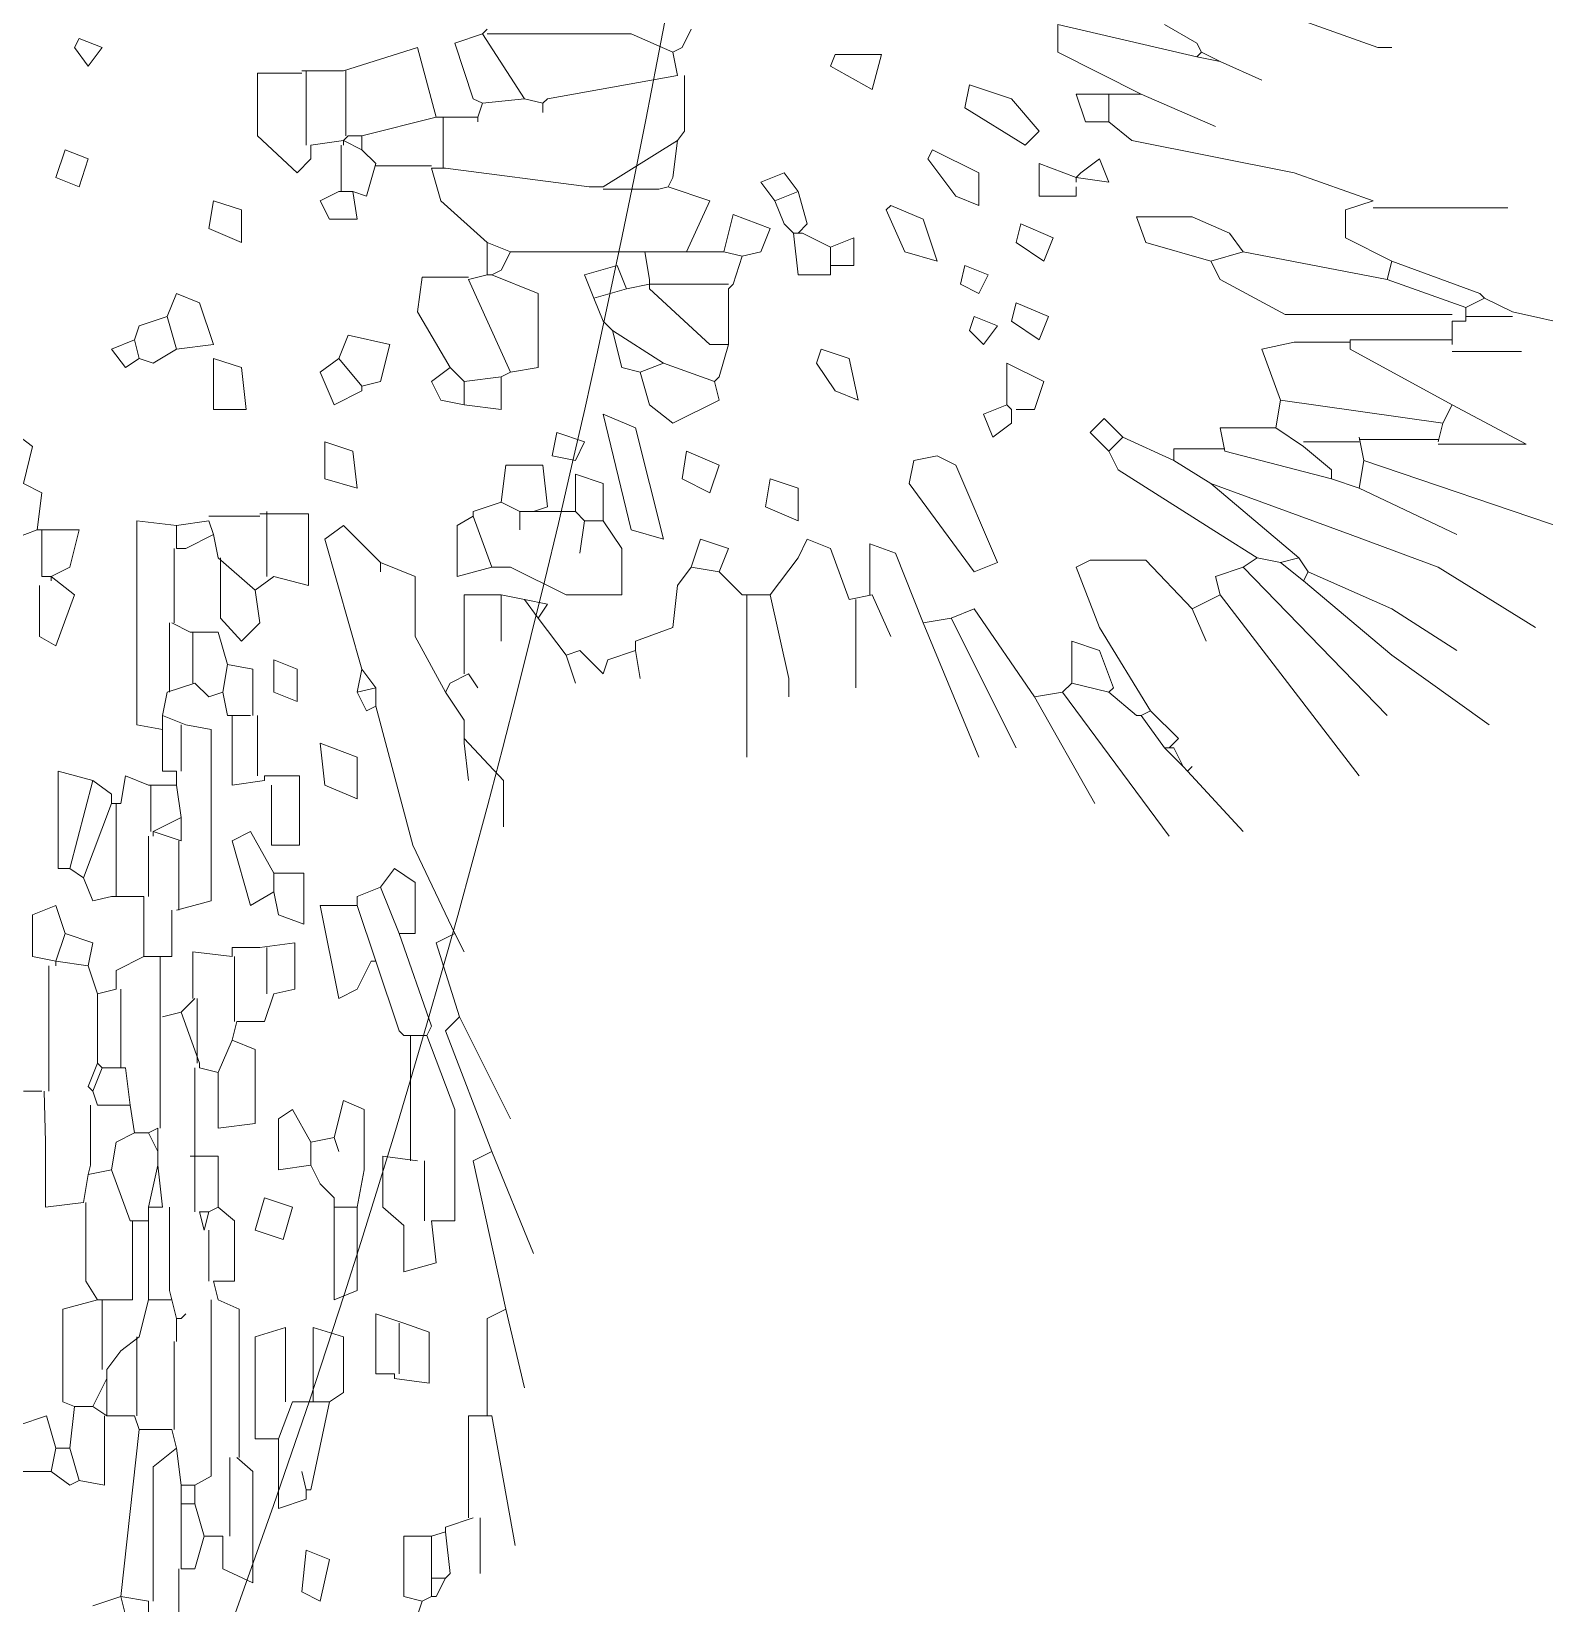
# Model space of a CAD drawing. Header units: inches. Extents: x 242965 to 445791, y 236206 to 423703.
# Drawn here: x 336479.4 to 336568.4, y 365191.5 to 365284.1 of the extents above; entities that cross this region are included whole.
import ezdxf

# ---------------------------------------------------------------- set-up
doc = ezdxf.new("R2010")
doc.units = ezdxf.units.IN
doc.header["$MEASUREMENT"] = 0
doc.layers.add('9', color=251, linetype='Continuous', lineweight=13)

# ---------------------------------------------------------------- blocks, each defined once
blk = doc.blocks.new('md-lavabo5')
for p, q in [((310.533, 1220.517), (320.361, 1216.968)), ((267.946, 1218.06), (267.671, 1217.785)), ((279.958, 1218.06), (279.411, 1216.968)), ((309.714, 1216.421), (301.526, 1218.333)), ((301.526, 1218.333), (301.526, 1216.693)), ((307.804, 1218.333), (309.714, 1217.241)), ((243.647, 1216.968), (243.922, 1217.513)), ((243.922, 1217.513), (245.287, 1216.968)), ((267.671, 1217.785), (266.034, 1217.241)), ((266.034, 1217.241), (267.127, 1213.964)), ((267.671, 1217.785), (270.131, 1213.964)), ((267.946, 1217.785), (276.409, 1217.785)), ((276.409, 1217.785), (278.866, 1216.693)), ((309.714, 1217.241), (309.989, 1216.693)), ((244.467, 1215.876), (243.647, 1216.968)), ((245.287, 1216.968), (244.467, 1215.876)), ((259.483, 1215.603), (263.85, 1216.968)), ((263.85, 1216.968), (264.942, 1212.872)), ((279.411, 1216.968), (278.866, 1216.693)), ((278.866, 1216.693), (279.139, 1215.329)), ((288.146, 1215.876), (288.421, 1216.558)), ((288.421, 1216.558), (291.151, 1216.558)), ((291.151, 1216.558), (290.606, 1214.511)), ((301.526, 1216.693), (306.439, 1214.236)), ((309.989, 1216.693), (309.714, 1216.421)), ((309.714, 1216.421), (311.081, 1216.148)), ((309.989, 1216.693), (311.081, 1216.148)), ((311.081, 1216.148), (313.538, 1215.056)), ((320.361, 1216.968), (321.181, 1216.968)), ((257.027, 1215.466), (254.432, 1215.466)), ((254.432, 1215.466), (254.432, 1211.779)), ((257.027, 1215.603), (259.483, 1215.603)), ((257.299, 1215.603), (257.299, 1211.235)), ((259.618, 1215.603), (259.618, 1211.779)), ((279.139, 1215.329), (271.495, 1213.964)), ((279.549, 1215.329), (279.549, 1212.054)), ((290.606, 1214.511), (288.146, 1215.876)), ((296.064, 1213.419), (296.337, 1214.784)), ((296.337, 1214.784), (298.794, 1213.964)), ((304.527, 1214.236), (302.615, 1214.236)), ((302.615, 1214.236), (303.163, 1212.599)), ((304.527, 1214.236), (306.439, 1214.236)), ((304.527, 1214.236), (304.527, 1212.599)), ((306.439, 1214.236), (310.806, 1212.327)), ((267.127, 1213.964), (267.671, 1213.691)), ((267.671, 1213.691), (267.399, 1212.872)), ((270.131, 1213.964), (267.671, 1213.691)), ((270.131, 1213.964), (271.221, 1213.691)), ((271.495, 1213.964), (271.221, 1213.691)), ((271.221, 1213.691), (271.221, 1213.147)), ((299.614, 1211.235), (296.064, 1213.419)), ((298.794, 1213.964), (300.433, 1212.054)), ((264.942, 1212.872), (260.576, 1211.779)), ((264.942, 1212.872), (265.215, 1212.872)), ((265.215, 1212.872), (265.489, 1212.872)), ((265.352, 1212.872), (265.352, 1209.87)), ((265.489, 1212.872), (267.399, 1212.872)), ((267.399, 1212.872), (267.399, 1212.599)), ((303.163, 1212.599), (304.527, 1212.599)), ((304.527, 1212.599), (305.892, 1211.507)), ((254.432, 1211.779), (256.752, 1209.597)), ((259.483, 1211.507), (257.571, 1211.235)), ((259.756, 1211.779), (259.483, 1211.507)), ((259.483, 1211.507), (259.483, 1211.235)), ((259.483, 1211.507), (260.576, 1210.962)), ((259.756, 1211.779), (260.576, 1211.779)), ((260.576, 1211.779), (260.576, 1210.962)), ((279.139, 1211.507), (274.77, 1208.778)), ((279.139, 1211.507), (278.866, 1209.322)), ((279.549, 1212.054), (279.139, 1211.507)), ((300.433, 1212.054), (299.614, 1211.235)), ((305.892, 1211.507), (315.447, 1209.597)), ((242.558, 1209.322), (243.102, 1210.962)), ((243.102, 1210.962), (244.467, 1210.415)), ((257.571, 1210.415), (257.571, 1211.235)), ((259.346, 1211.235), (259.346, 1208.505)), ((260.576, 1210.962), (261.393, 1210.142)), ((293.88, 1210.415), (294.152, 1210.962)), ((294.152, 1210.962), (296.884, 1209.597)), ((244.467, 1210.415), (243.922, 1208.778)), ((256.752, 1209.597), (257.571, 1210.415)), ((261.393, 1210.142), (260.848, 1208.23)), ((261.393, 1210.005), (264.67, 1210.005)), ((264.67, 1209.87), (265.489, 1209.87)), ((264.67, 1209.87), (265.215, 1207.958)), ((265.489, 1209.87), (273.952, 1208.778)), ((285.417, 1209.597), (284.052, 1209.05)), ((286.237, 1208.505), (285.417, 1209.597)), ((295.52, 1208.23), (293.88, 1210.415)), ((296.884, 1209.597), (296.884, 1207.685)), ((302.615, 1209.322), (300.433, 1210.142)), ((300.433, 1210.142), (300.433, 1208.23)), ((302.89, 1209.597), (302.615, 1209.322)), ((303.983, 1210.415), (302.89, 1209.597)), ((304.527, 1209.05), (303.983, 1210.415)), ((315.447, 1209.597), (320.089, 1207.958)), ((243.922, 1208.778), (242.558, 1209.322)), ((273.952, 1208.778), (274.77, 1208.778)), ((278.046, 1208.64), (278.594, 1208.778)), ((278.866, 1209.322), (278.594, 1208.778)), ((278.594, 1208.778), (281.051, 1207.958)), ((284.052, 1209.05), (284.872, 1207.958)), ((302.615, 1209.322), (302.615, 1209.05)), ((302.615, 1209.322), (304.527, 1209.05)), ((302.615, 1208.23), (302.615, 1208.778)), ((251.565, 1206.321), (251.838, 1207.958)), ((251.838, 1207.958), (253.477, 1207.413)), ((259.208, 1208.505), (258.119, 1207.958)), ((258.119, 1207.958), (258.664, 1206.866)), ((259.208, 1208.505), (260.028, 1208.505)), ((260.848, 1208.23), (260.028, 1208.505)), ((260.301, 1206.866), (260.028, 1208.505)), ((265.215, 1207.958), (267.946, 1205.501)), ((274.77, 1208.64), (278.046, 1208.64)), ((281.051, 1207.958), (279.683, 1204.956)), ((286.237, 1208.505), (284.872, 1207.958)), ((284.872, 1207.958), (285.417, 1206.593)), ((286.237, 1208.505), (286.782, 1206.593)), ((296.884, 1207.685), (295.52, 1208.23)), ((300.433, 1208.23), (302.615, 1208.23)), ((320.089, 1207.958), (318.452, 1207.413)), ((253.477, 1207.413), (253.477, 1205.501)), ((258.664, 1206.866), (260.301, 1206.866)), ((281.868, 1204.956), (282.415, 1207.141)), ((282.415, 1207.141), (284.597, 1206.321)), ((291.423, 1207.413), (291.696, 1207.685)), ((292.515, 1204.956), (291.423, 1207.413)), ((291.696, 1207.685), (293.608, 1206.866)), ((293.608, 1206.866), (294.427, 1204.409)), ((309.441, 1207.003), (306.165, 1207.003)), ((306.165, 1207.003), (306.712, 1205.501)), ((311.626, 1206.048), (309.441, 1207.003)), ((318.452, 1207.413), (318.452, 1205.773)), ((320.089, 1207.548), (328.007, 1207.548)), ((253.477, 1205.501), (251.565, 1206.321)), ((284.597, 1206.321), (284.052, 1204.956)), ((285.417, 1206.593), (285.964, 1206.048)), ((285.964, 1206.048), (286.237, 1206.048)), ((285.964, 1206.048), (286.237, 1203.591)), ((286.782, 1206.593), (286.237, 1206.048)), ((286.237, 1206.048), (286.509, 1206.048)), ((286.509, 1206.048), (288.146, 1205.228)), ((299.069, 1205.501), (299.341, 1206.593)), ((299.341, 1206.593), (301.251, 1205.773)), ((312.445, 1204.956), (311.626, 1206.048)), ((267.946, 1205.501), (269.311, 1204.956)), ((267.946, 1205.501), (267.946, 1203.591)), ((269.311, 1204.956), (268.764, 1203.864)), ((269.311, 1204.956), (277.227, 1204.956)), ((277.227, 1204.956), (279.683, 1204.956)), ((277.227, 1204.956), (277.502, 1203.316)), ((279.683, 1204.956), (281.868, 1204.956)), ((281.868, 1204.956), (282.96, 1204.684)), ((284.052, 1204.956), (282.96, 1204.684)), ((288.146, 1205.228), (289.514, 1205.773)), ((288.146, 1205.228), (288.146, 1204.136)), ((289.514, 1205.773), (289.514, 1204.136)), ((294.427, 1204.409), (292.515, 1204.956)), ((300.706, 1204.409), (299.069, 1205.501)), ((301.251, 1205.773), (300.706, 1204.409)), ((306.712, 1205.501), (310.533, 1204.409)), ((312.445, 1204.956), (310.533, 1204.409)), ((312.445, 1204.956), (320.908, 1203.316)), ((318.452, 1205.773), (321.181, 1204.409)), ((275.589, 1204.136), (273.677, 1203.591)), ((276.134, 1202.772), (275.589, 1204.136)), ((282.96, 1204.684), (282.415, 1203.044)), ((288.146, 1203.591), (288.146, 1204.136)), ((289.514, 1204.136), (288.146, 1204.136)), ((295.792, 1203.044), (296.064, 1204.136)), ((296.064, 1204.136), (297.429, 1203.591)), ((310.533, 1204.409), (311.081, 1203.316)), ((321.181, 1204.409), (320.908, 1203.316)), ((321.181, 1204.409), (326.367, 1202.499)), ((264.122, 1203.454), (263.85, 1201.407)), ((266.854, 1203.454), (264.122, 1203.454)), ((267.946, 1203.591), (266.854, 1203.316)), ((266.854, 1203.316), (269.311, 1197.858)), ((267.946, 1203.591), (268.219, 1203.591)), ((268.764, 1203.864), (268.219, 1203.591)), ((268.219, 1203.591), (270.948, 1202.499)), ((273.677, 1203.591), (274.225, 1202.224)), ((277.502, 1203.316), (277.502, 1203.044)), ((286.237, 1203.591), (288.146, 1203.591)), ((297.429, 1203.591), (296.884, 1202.499)), ((311.081, 1203.316), (314.902, 1201.269)), ((320.908, 1203.316), (325.547, 1201.679)), ((249.108, 1201.134), (249.656, 1202.499)), ((249.656, 1202.499), (251.02, 1201.952)), ((270.948, 1202.499), (270.948, 1198.13)), ((276.134, 1202.772), (274.225, 1202.224)), ((274.225, 1202.224), (274.77, 1200.86)), ((277.502, 1203.044), (276.134, 1202.772)), ((277.502, 1203.044), (282.14, 1203.044)), ((277.502, 1203.044), (277.502, 1202.772)), ((277.502, 1202.772), (281.051, 1199.495)), ((282.415, 1203.044), (282.14, 1202.772)), ((282.14, 1202.772), (282.14, 1199.495)), ((296.884, 1202.499), (295.792, 1203.044)), ((326.64, 1202.224), (325.547, 1201.679)), ((326.367, 1202.499), (326.64, 1202.224)), ((326.64, 1202.224), (328.279, 1201.407)), ((251.02, 1201.952), (251.838, 1199.495)), ((263.85, 1201.407), (265.762, 1198.13)), ((298.794, 1200.86), (299.069, 1201.952)), ((299.069, 1201.952), (300.978, 1201.134)), ((314.902, 1201.269), (318.724, 1201.269)), ((318.724, 1201.269), (321.181, 1201.269)), ((321.181, 1201.269), (324.73, 1201.269)), ((325.547, 1201.679), (325.547, 1200.86)), ((328.279, 1201.407), (333.193, 1200.315)), ((247.471, 1200.587), (247.196, 1199.767)), ((249.108, 1201.134), (247.471, 1200.587)), ((249.108, 1201.134), (249.656, 1199.222)), ((274.77, 1200.86), (275.317, 1200.315)), ((296.337, 1200.315), (296.609, 1201.134)), ((296.609, 1201.134), (297.977, 1200.587)), ((297.977, 1200.587), (297.157, 1199.495)), ((300.433, 1199.767), (298.794, 1200.86)), ((300.978, 1201.134), (300.433, 1199.767)), ((324.73, 1200.86), (325.547, 1200.86)), ((324.73, 1200.86), (324.73, 1199.495)), ((328.279, 1201.134), (325.547, 1201.134)), ((247.196, 1199.767), (245.832, 1199.222)), ((247.196, 1199.767), (247.471, 1198.675)), ((251.838, 1199.495), (249.656, 1199.222)), ((259.208, 1198.675), (259.756, 1200.042)), ((259.756, 1200.042), (262.213, 1199.495)), ((262.213, 1199.495), (261.665, 1197.31)), ((275.317, 1200.315), (278.319, 1198.403)), ((275.317, 1200.315), (275.862, 1198.13)), ((281.051, 1199.495), (282.14, 1199.495)), ((282.14, 1199.495), (281.596, 1197.585)), ((297.157, 1199.495), (296.337, 1200.315)), ((315.447, 1199.632), (313.538, 1199.222)), ((318.724, 1199.632), (315.447, 1199.632)), ((324.73, 1199.767), (318.724, 1199.767)), ((318.724, 1199.767), (318.724, 1199.222)), ((245.832, 1199.222), (246.652, 1198.13)), ((246.652, 1198.13), (247.471, 1198.675)), ((248.289, 1198.403), (247.471, 1198.675)), ((249.656, 1199.222), (248.289, 1198.403)), ((251.838, 1198.675), (253.477, 1198.13)), ((251.838, 1195.673), (251.838, 1198.675)), ((259.208, 1198.675), (258.119, 1197.858)), ((259.208, 1198.675), (260.576, 1197.038)), ((287.329, 1198.403), (287.602, 1199.222)), ((287.602, 1199.222), (289.239, 1198.675)), ((289.239, 1198.675), (289.786, 1196.218)), ((313.538, 1199.222), (314.627, 1196.218)), ((318.724, 1199.222), (324.73, 1195.946)), ((324.73, 1199.085), (328.824, 1199.085)), ((253.477, 1198.13), (253.75, 1195.673)), ((258.119, 1197.858), (258.936, 1195.946)), ((265.762, 1198.13), (264.67, 1197.31)), ((265.762, 1198.13), (266.582, 1197.31)), ((268.764, 1197.585), (266.582, 1197.31)), ((269.311, 1197.858), (268.764, 1197.585)), ((268.764, 1197.585), (268.764, 1195.673)), ((270.948, 1198.13), (269.311, 1197.858)), ((275.862, 1198.13), (276.954, 1197.858)), ((278.319, 1198.403), (276.954, 1197.858)), ((276.954, 1197.858), (277.502, 1195.946)), ((278.319, 1198.403), (281.323, 1197.31)), ((281.596, 1197.585), (281.323, 1197.31)), ((288.421, 1196.766), (287.329, 1198.403)), ((298.521, 1195.946), (298.521, 1198.403)), ((298.521, 1198.403), (300.706, 1197.31)), ((258.936, 1195.946), (260.576, 1196.766)), ((261.665, 1197.31), (260.576, 1197.038)), ((260.576, 1196.766), (260.576, 1197.038)), ((264.67, 1197.31), (265.215, 1196.218)), ((266.582, 1197.31), (266.582, 1195.946)), ((281.596, 1196.218), (281.323, 1197.31)), ((289.786, 1196.218), (288.421, 1196.766)), ((300.706, 1197.31), (300.158, 1195.673)), ((265.215, 1196.218), (266.582, 1195.946)), ((268.764, 1195.673), (266.582, 1195.946)), ((277.502, 1195.946), (278.866, 1194.854)), ((278.866, 1194.854), (281.596, 1196.218)), ((298.521, 1195.946), (297.157, 1195.401)), ((298.521, 1195.946), (298.794, 1195.673)), ((314.627, 1196.218), (314.355, 1194.581)), ((314.627, 1196.218), (324.183, 1194.854)), ((324.73, 1195.946), (324.183, 1194.854)), ((324.73, 1195.946), (329.096, 1193.626)), ((253.75, 1195.673), (251.838, 1195.673)), ((274.77, 1195.401), (276.682, 1194.581)), ((276.409, 1188.575), (274.77, 1195.401)), ((297.157, 1195.401), (297.702, 1194.036)), ((297.702, 1194.036), (298.794, 1194.854)), ((298.794, 1194.854), (298.794, 1195.673)), ((300.158, 1195.673), (299.069, 1195.673)), ((304.255, 1195.128), (303.435, 1194.309)), ((305.347, 1194.036), (304.255, 1195.128)), ((324.183, 1194.854), (323.91, 1193.761)), ((240.101, 1194.309), (241.19, 1193.489)), ((271.768, 1192.944), (272.04, 1194.309)), ((272.04, 1194.309), (273.677, 1193.761)), ((276.682, 1194.581), (278.319, 1188.03)), ((303.435, 1194.309), (304.527, 1193.216)), ((305.347, 1194.036), (304.527, 1193.216)), ((305.347, 1194.036), (308.349, 1192.672)), ((314.355, 1194.581), (311.081, 1194.581)), ((311.081, 1194.581), (311.353, 1193.216)), ((314.355, 1194.581), (315.995, 1193.489)), ((319.269, 1194.036), (319.544, 1192.672)), ((319.269, 1193.899), (323.91, 1193.899)), ((241.19, 1193.489), (240.646, 1191.304)), ((258.391, 1193.761), (260.028, 1193.216)), ((258.391, 1191.579), (258.391, 1193.761)), ((260.028, 1193.216), (260.301, 1191.032)), ((273.133, 1192.672), (271.768, 1192.944)), ((273.677, 1193.761), (273.133, 1192.672)), ((279.411, 1191.579), (279.683, 1193.216)), ((279.683, 1193.216), (281.596, 1192.397)), ((293.063, 1192.672), (294.427, 1192.944)), ((294.427, 1192.944), (295.52, 1192.397)), ((304.527, 1193.216), (305.072, 1192.124)), ((311.353, 1193.354), (308.349, 1193.354)), ((308.349, 1193.354), (308.349, 1192.672)), ((311.353, 1193.216), (317.632, 1191.579)), ((319.269, 1193.761), (315.995, 1193.761)), ((315.995, 1193.489), (317.632, 1192.124)), ((329.096, 1193.626), (323.91, 1193.626)), ((268.764, 1190.212), (269.039, 1192.397)), ((269.039, 1192.397), (271.221, 1192.397)), ((271.221, 1192.397), (271.495, 1189.94)), ((281.596, 1192.397), (281.051, 1190.76)), ((292.788, 1191.304), (293.063, 1192.672)), ((295.52, 1192.397), (297.977, 1186.666)), ((305.072, 1192.124), (311.081, 1188.303)), ((308.349, 1192.672), (310.533, 1191.304)), ((317.632, 1192.124), (317.632, 1191.579)), ((319.544, 1192.672), (319.269, 1191.032)), ((319.544, 1192.672), (331.556, 1188.575)), ((240.646, 1191.304), (241.738, 1190.76)), ((260.301, 1191.032), (258.391, 1191.579)), ((273.133, 1189.667), (273.133, 1191.852)), ((273.133, 1191.852), (274.77, 1191.304)), ((274.77, 1191.304), (274.77, 1189.122)), ((281.051, 1190.76), (279.411, 1191.579)), ((284.325, 1189.94), (284.597, 1191.579)), ((284.597, 1191.579), (286.237, 1191.032)), ((296.609, 1186.118), (292.788, 1191.304)), ((310.533, 1191.304), (318.724, 1188.303)), ((310.533, 1191.304), (315.72, 1186.938)), ((317.632, 1191.579), (319.269, 1191.032)), ((241.738, 1190.76), (241.465, 1188.575)), ((268.764, 1190.212), (267.127, 1189.667)), ((268.764, 1190.212), (269.856, 1189.667)), ((286.237, 1191.032), (286.237, 1189.122)), ((319.269, 1191.032), (325.002, 1188.303)), ((254.57, 1189.395), (251.565, 1189.395)), ((254.57, 1189.53), (257.434, 1189.53)), ((254.977, 1189.667), (254.977, 1185.846)), ((257.434, 1189.53), (257.434, 1185.298)), ((267.127, 1189.395), (266.172, 1188.847)), ((267.127, 1189.667), (267.127, 1189.395)), ((267.127, 1189.395), (268.219, 1186.391)), ((269.856, 1189.667), (270.676, 1189.667)), ((269.856, 1189.667), (269.856, 1188.575)), ((271.495, 1189.94), (270.676, 1189.667)), ((270.676, 1189.667), (273.133, 1189.667)), ((273.133, 1189.667), (273.677, 1189.122)), ((286.237, 1189.122), (284.325, 1189.94)), ((239.281, 1187.755), (241.465, 1188.575)), ((241.465, 1188.575), (241.738, 1188.575)), ((241.738, 1188.575), (241.738, 1185.846)), ((241.738, 1188.575), (243.922, 1188.575)), ((243.922, 1188.575), (243.375, 1186.391)), ((249.656, 1188.847), (247.334, 1189.122)), ((247.334, 1189.122), (247.334, 1177.11)), ((251.565, 1189.122), (249.656, 1188.847)), ((249.656, 1188.847), (249.656, 1187.483)), ((251.838, 1188.303), (250.201, 1187.483)), ((251.565, 1189.122), (251.838, 1188.303)), ((251.838, 1188.303), (252.113, 1186.938)), ((259.483, 1188.847), (258.391, 1188.03)), ((261.665, 1186.666), (259.483, 1188.847)), ((266.172, 1188.847), (266.172, 1185.846)), ((273.677, 1189.122), (273.405, 1187.21)), ((273.677, 1189.122), (274.77, 1189.122)), ((274.77, 1189.122), (275.862, 1187.483)), ((278.319, 1188.03), (276.409, 1188.575)), ((311.081, 1188.303), (313.263, 1186.938)), ((318.724, 1188.303), (323.91, 1186.391)), ((249.518, 1187.483), (249.518, 1183.116)), ((250.201, 1187.483), (249.656, 1187.483)), ((258.391, 1188.03), (260.576, 1180.385)), ((275.862, 1187.483), (275.862, 1184.753)), ((279.958, 1186.391), (280.503, 1188.03)), ((280.503, 1188.03), (282.14, 1187.483)), ((282.14, 1187.483), (281.596, 1186.118)), ((286.237, 1186.938), (286.782, 1188.03)), ((286.782, 1188.03), (288.146, 1187.483)), ((288.146, 1187.483), (289.239, 1184.481)), ((290.468, 1184.753), (290.468, 1187.755)), ((290.468, 1187.755), (291.97, 1187.21)), ((252.113, 1186.938), (254.295, 1185.026)), ((252.248, 1186.938), (252.248, 1183.389)), ((261.665, 1186.666), (263.715, 1185.846)), ((261.665, 1186.666), (261.665, 1186.118)), ((284.597, 1184.753), (286.237, 1186.938)), ((291.97, 1187.21), (293.608, 1183.116)), ((297.977, 1186.666), (296.609, 1186.118)), ((303.435, 1186.8), (302.615, 1186.391)), ((306.712, 1186.8), (303.435, 1186.8)), ((309.441, 1183.934), (306.712, 1186.8)), ((313.263, 1186.938), (312.445, 1186.391)), ((313.263, 1186.938), (314.627, 1186.666)), ((315.72, 1186.938), (314.627, 1186.666)), ((314.627, 1186.666), (315.995, 1185.573)), ((315.72, 1186.938), (316.267, 1186.118)), ((241.738, 1185.846), (242.283, 1185.846)), ((243.375, 1186.391), (242.283, 1185.846)), ((242.283, 1185.846), (242.283, 1185.573)), ((242.283, 1185.846), (243.647, 1184.753)), ((255.387, 1185.846), (254.295, 1185.026)), ((257.434, 1185.298), (255.387, 1185.846)), ((263.715, 1185.846), (263.715, 1182.297)), ((266.172, 1185.846), (268.219, 1186.391)), ((269.311, 1186.391), (268.219, 1186.391)), ((272.588, 1184.753), (269.311, 1186.391)), ((279.958, 1186.391), (279.139, 1185.298)), ((279.958, 1186.391), (281.596, 1186.118)), ((281.596, 1186.118), (282.96, 1184.753)), ((302.615, 1186.391), (303.983, 1182.841)), ((312.445, 1186.391), (310.806, 1185.846)), ((310.806, 1185.846), (311.081, 1184.753)), ((312.445, 1186.391), (320.908, 1177.655)), ((316.267, 1186.118), (315.995, 1185.573)), ((315.995, 1185.573), (321.181, 1181.204)), ((316.267, 1186.118), (321.181, 1183.934)), ((323.91, 1186.391), (329.644, 1182.841)), ((241.6, 1182.297), (241.6, 1185.298)), ((243.647, 1184.753), (242.558, 1181.749)), ((254.57, 1183.116), (254.295, 1185.026)), ((268.764, 1184.753), (266.582, 1184.753)), ((266.582, 1184.753), (266.582, 1180.112)), ((268.764, 1184.753), (270.131, 1184.481)), ((268.764, 1184.753), (268.764, 1182.024)), ((275.862, 1184.753), (272.588, 1184.753)), ((279.139, 1185.298), (278.866, 1182.841)), ((282.96, 1184.753), (284.597, 1184.753)), ((283.233, 1184.753), (283.233, 1175.198)), ((284.597, 1184.753), (285.69, 1179.84)), ((290.606, 1184.753), (289.239, 1184.481)), ((290.606, 1184.753), (291.696, 1182.297)), ((311.081, 1184.753), (309.441, 1183.934)), ((311.081, 1184.753), (319.269, 1174.106)), ((270.131, 1184.481), (270.948, 1183.389)), ((270.131, 1184.481), (271.495, 1184.209)), ((271.495, 1184.209), (270.948, 1183.389)), ((289.649, 1184.481), (289.649, 1179.292)), ((295.245, 1183.389), (296.609, 1183.934)), ((296.609, 1183.934), (300.158, 1178.747)), ((309.441, 1183.934), (310.261, 1182.024)), ((321.181, 1183.934), (325.002, 1181.477)), ((249.246, 1183.116), (249.246, 1179.02)), ((249.381, 1183.116), (250.473, 1182.569)), ((252.248, 1183.389), (253.477, 1182.024)), ((253.477, 1182.024), (254.57, 1183.116)), ((270.948, 1183.389), (272.588, 1181.204)), ((278.866, 1182.841), (276.682, 1182.024)), ((295.245, 1183.389), (293.608, 1183.116)), ((293.608, 1183.116), (296.884, 1175.198)), ((295.245, 1183.389), (299.069, 1175.743)), ((303.983, 1182.841), (306.984, 1177.928)), ((242.558, 1181.749), (241.6, 1182.297)), ((250.473, 1182.569), (252.113, 1182.569)), ((250.611, 1182.569), (250.611, 1179.567)), ((252.113, 1182.569), (252.658, 1180.659)), ((263.715, 1182.297), (265.489, 1179.02)), ((276.682, 1182.024), (276.682, 1181.477)), ((302.343, 1179.567), (302.343, 1182.024)), ((302.343, 1182.024), (303.983, 1181.477)), ((255.387, 1180.932), (256.752, 1180.385)), ((255.387, 1179.02), (255.387, 1180.932)), ((273.405, 1181.477), (272.588, 1181.204)), ((272.588, 1181.204), (273.133, 1179.567)), ((274.77, 1180.112), (273.405, 1181.477)), ((275.045, 1180.932), (274.77, 1180.112)), ((276.682, 1181.477), (275.045, 1180.932)), ((276.682, 1181.477), (276.954, 1179.84)), ((303.983, 1181.477), (304.8, 1179.292)), ((321.181, 1181.204), (326.914, 1177.11)), ((252.658, 1180.659), (252.385, 1179.02)), ((252.658, 1180.659), (254.16, 1180.385)), ((254.16, 1180.385), (254.16, 1177.655)), ((256.752, 1180.385), (256.752, 1178.475)), ((260.576, 1180.385), (260.301, 1179.02)), ((260.576, 1180.385), (261.393, 1179.292)), ((266.854, 1180.112), (265.762, 1179.567)), ((266.854, 1180.112), (267.399, 1179.292)), ((250.746, 1179.567), (249.108, 1179.02)), ((250.746, 1179.567), (251.565, 1178.747)), ((261.393, 1179.292), (260.301, 1179.02)), ((261.393, 1179.292), (261.393, 1178.2)), ((265.762, 1179.567), (265.489, 1179.02)), ((285.69, 1179.84), (285.69, 1178.747)), ((302.343, 1179.567), (301.798, 1179.02)), ((302.343, 1179.567), (304.527, 1179.02)), ((304.8, 1179.292), (304.527, 1179.02)), ((249.108, 1179.02), (248.836, 1177.655)), ((251.565, 1178.747), (252.385, 1179.02)), ((252.385, 1179.02), (252.658, 1177.655)), ((256.752, 1178.475), (255.387, 1179.02)), ((260.301, 1179.02), (260.848, 1177.928)), ((260.848, 1177.928), (261.393, 1178.2)), ((261.393, 1178.2), (263.577, 1170.012)), ((265.489, 1179.02), (266.582, 1177.383)), ((301.798, 1179.02), (300.158, 1178.747)), ((300.158, 1178.747), (303.708, 1172.469)), ((301.798, 1179.02), (308.077, 1170.557)), ((304.527, 1179.02), (306.165, 1177.655)), ((248.836, 1177.655), (250.201, 1177.11)), ((248.836, 1177.655), (248.836, 1176.835)), ((252.658, 1177.655), (254.022, 1177.655)), ((252.93, 1177.655), (252.93, 1173.561)), ((254.432, 1177.655), (254.432, 1174.106)), ((266.582, 1177.383), (266.582, 1176.291)), ((266.582, 1177.383), (266.582, 1176.291)), ((306.165, 1177.655), (306.439, 1177.655)), ((306.984, 1177.928), (306.439, 1177.655)), ((306.439, 1177.655), (307.804, 1175.743)), ((306.984, 1177.928), (308.621, 1176.291)), ((247.334, 1177.11), (248.836, 1176.835)), ((248.836, 1176.835), (248.836, 1174.379)), ((249.928, 1177.11), (249.928, 1174.379)), ((250.201, 1177.11), (251.703, 1176.835)), ((251.703, 1176.835), (251.703, 1166.735)), ((266.582, 1176.291), (266.582, 1176.018)), ((266.582, 1176.291), (268.901, 1173.834)), ((308.621, 1176.291), (308.077, 1175.743)), ((258.119, 1176.018), (260.301, 1175.198)), ((258.391, 1173.561), (258.119, 1176.018)), ((266.582, 1176.018), (266.854, 1173.834)), ((307.804, 1175.743), (308.077, 1175.743)), ((307.804, 1175.743), (308.896, 1174.653)), ((308.077, 1175.743), (308.349, 1175.743)), ((308.349, 1175.743), (308.896, 1174.653)), ((260.301, 1175.198), (260.301, 1172.741)), ((308.896, 1174.653), (309.169, 1174.379)), ((309.169, 1174.379), (309.441, 1174.653)), ((244.74, 1173.834), (242.693, 1174.379)), ((242.693, 1174.379), (242.693, 1168.647)), ((244.74, 1173.834), (243.375, 1168.647)), ((244.74, 1173.834), (245.832, 1173.014)), ((246.652, 1174.106), (246.379, 1172.469)), ((248.016, 1173.561), (246.652, 1174.106)), ((248.016, 1173.561), (249.656, 1173.561)), ((248.154, 1173.561), (248.154, 1170.829)), ((248.836, 1174.379), (249.656, 1174.379)), ((249.656, 1174.379), (249.656, 1173.561)), ((249.656, 1173.561), (249.928, 1171.649)), ((252.93, 1173.561), (254.842, 1173.834)), ((254.842, 1174.106), (254.842, 1173.834)), ((254.842, 1174.106), (256.889, 1174.106)), ((255.252, 1170.012), (255.252, 1173.561)), ((256.889, 1174.106), (256.889, 1170.012)), ((260.301, 1172.741), (258.391, 1173.561)), ((268.901, 1173.834), (268.901, 1171.104)), ((309.169, 1174.379), (312.445, 1170.829)), ((245.832, 1173.014), (245.832, 1172.469)), ((245.832, 1172.469), (244.195, 1168.1)), ((245.832, 1172.469), (246.379, 1172.469)), ((246.107, 1172.469), (246.107, 1167.008)), ((249.928, 1171.649), (248.289, 1170.829)), ((249.928, 1171.649), (249.928, 1170.285)), ((248.289, 1170.829), (248.289, 1170.557)), ((248.289, 1170.829), (249.928, 1170.285)), ((254.022, 1170.829), (252.93, 1170.285)), ((255.387, 1168.372), (254.022, 1170.829)), ((248.016, 1170.557), (248.016, 1167.008)), ((249.791, 1170.285), (249.791, 1166.191)), ((252.93, 1170.285), (254.022, 1166.463)), ((256.889, 1170.012), (255.252, 1170.012)), ((263.577, 1170.012), (266.034, 1164.823)), ((242.693, 1168.647), (243.375, 1168.647)), ((243.375, 1168.647), (244.195, 1168.1)), ((244.195, 1168.1), (244.74, 1166.735)), ((255.387, 1168.372), (255.387, 1167.28)), ((255.387, 1168.372), (257.161, 1168.372)), ((257.161, 1168.372), (257.161, 1165.371)), ((261.665, 1167.555), (262.485, 1168.647)), ((262.485, 1168.647), (263.715, 1167.828)), ((244.74, 1166.735), (245.832, 1167.008)), ((245.832, 1167.008), (247.744, 1167.008)), ((247.744, 1167.008), (247.744, 1163.459)), ((254.022, 1166.463), (255.387, 1167.28)), ((255.659, 1165.916), (255.387, 1167.28)), ((261.665, 1167.555), (260.301, 1167.008)), ((260.301, 1167.008), (260.301, 1166.463)), ((261.665, 1167.555), (262.758, 1164.823)), ((263.715, 1167.828), (263.715, 1164.823)), ((242.558, 1166.463), (241.19, 1165.916)), ((243.102, 1164.823), (242.558, 1166.463)), ((249.381, 1166.191), (249.381, 1163.459)), ((251.703, 1166.735), (249.656, 1166.191)), ((260.301, 1166.463), (258.119, 1166.463)), ((258.119, 1166.463), (259.208, 1161.002)), ((260.301, 1166.463), (261.393, 1163.186)), ((241.19, 1165.916), (241.19, 1163.459)), ((257.161, 1165.371), (255.659, 1165.916)), ((243.102, 1164.823), (242.558, 1163.186)), ((243.102, 1164.823), (244.74, 1164.278)), ((244.74, 1164.278), (244.467, 1162.914)), ((254.57, 1164.006), (256.617, 1164.278)), ((256.617, 1164.278), (256.617, 1161.549)), ((263.715, 1164.823), (262.758, 1164.823)), ((262.758, 1164.823), (264.67, 1159.365)), ((266.034, 1164.823), (264.942, 1164.278)), ((264.942, 1164.278), (266.307, 1159.91)), ((266.034, 1164.823), (266.582, 1163.734)), ((241.19, 1163.459), (242.558, 1163.186)), ((247.744, 1163.459), (246.107, 1162.641)), ((247.744, 1163.459), (248.564, 1163.459)), ((249.381, 1163.459), (248.564, 1163.459)), ((248.699, 1163.459), (248.699, 1159.91)), ((252.93, 1163.459), (250.611, 1163.734)), ((250.611, 1163.734), (250.611, 1161.002)), ((254.57, 1164.006), (252.93, 1164.006)), ((252.93, 1164.006), (252.93, 1163.459)), ((253.067, 1163.459), (253.067, 1159.637)), ((254.977, 1164.006), (254.977, 1161.274)), ((242.148, 1162.914), (242.148, 1155.543)), ((242.558, 1163.186), (242.558, 1162.914)), ((242.558, 1163.186), (244.467, 1162.914)), ((244.467, 1162.914), (245.014, 1161.274)), ((246.107, 1162.641), (246.107, 1161.549)), ((260.301, 1161.549), (261.121, 1163.186)), ((261.121, 1163.186), (261.393, 1163.186)), ((261.393, 1163.186), (262.758, 1159.092)), ((246.107, 1161.549), (245.014, 1161.274)), ((246.379, 1161.549), (246.379, 1156.908)), ((256.617, 1161.549), (255.387, 1161.274)), ((259.208, 1161.002), (260.301, 1161.549)), ((245.014, 1161.274), (245.014, 1157.18)), ((250.746, 1161.002), (249.928, 1160.184)), ((250.883, 1161.002), (250.883, 1157.18)), ((255.387, 1161.274), (254.842, 1159.637)), ((248.699, 1159.91), (248.699, 1153.359)), ((249.928, 1160.184), (248.836, 1159.91)), ((249.928, 1160.184), (251.02, 1157.18)), ((253.202, 1159.637), (252.93, 1158.545)), ((254.842, 1159.637), (253.202, 1159.637)), ((266.307, 1159.91), (265.489, 1159.092)), ((266.307, 1159.91), (269.311, 1153.904)), ((262.758, 1159.092), (263.033, 1158.817)), ((263.033, 1158.817), (264.397, 1158.817)), ((263.44, 1158.817), (263.44, 1151.447)), ((264.67, 1159.365), (264.397, 1158.817)), ((264.397, 1158.817), (266.034, 1154.451)), ((265.489, 1159.092), (268.219, 1151.994)), ((252.93, 1158.545), (252.113, 1156.635)), ((252.93, 1158.545), (254.295, 1158)), ((254.295, 1158), (254.295, 1153.631)), ((245.014, 1157.18), (244.467, 1155.816)), ((245.287, 1156.908), (244.74, 1155.543)), ((245.014, 1157.18), (245.287, 1156.908)), ((245.287, 1156.908), (246.652, 1156.908)), ((246.652, 1156.908), (246.924, 1154.723)), ((250.746, 1156.908), (250.746, 1151.722)), ((251.02, 1157.18), (251.02, 1156.908)), ((251.02, 1156.908), (252.113, 1156.635)), ((252.113, 1153.359), (252.113, 1156.635)), ((240.646, 1155.543), (241.738, 1155.543)), ((241.875, 1155.543), (241.943, 1152.539)), ((244.467, 1155.816), (244.74, 1155.543)), ((244.74, 1155.543), (245.014, 1154.723)), ((258.936, 1152.811), (259.483, 1154.996)), ((259.483, 1154.996), (260.711, 1154.451)), ((244.605, 1154.723), (244.605, 1151.174)), ((245.014, 1154.723), (246.924, 1154.723)), ((246.924, 1154.723), (247.196, 1153.086)), ((256.479, 1154.451), (255.659, 1153.904)), ((257.571, 1152.539), (256.479, 1154.451)), ((260.711, 1154.451), (260.711, 1150.902)), ((266.034, 1154.451), (266.034, 1147.897)), ((248.564, 1153.359), (248.016, 1153.086)), ((248.564, 1153.359), (248.564, 1151.994)), ((254.295, 1153.631), (252.113, 1153.359)), ((255.659, 1153.904), (255.659, 1150.902)), ((241.943, 1152.539), (241.943, 1148.717)), ((246.107, 1152.539), (245.832, 1150.902)), ((247.196, 1153.086), (246.107, 1152.539)), ((247.196, 1153.086), (248.016, 1153.086)), ((248.016, 1153.086), (248.564, 1151.994)), ((258.936, 1152.811), (257.571, 1152.539)), ((257.571, 1152.539), (257.571, 1151.174)), ((258.936, 1152.811), (259.208, 1151.994)), ((248.564, 1151.994), (248.564, 1151.174)), ((250.473, 1151.722), (252.113, 1151.722)), ((250.746, 1151.722), (250.746, 1148.445)), ((252.113, 1151.722), (252.113, 1148.717)), ((263.85, 1151.447), (261.803, 1151.722)), ((261.803, 1151.722), (261.803, 1148.717)), ((264.26, 1151.447), (264.26, 1147.897)), ((268.219, 1151.994), (267.127, 1151.447)), ((267.127, 1151.447), (269.039, 1142.711)), ((268.219, 1151.994), (270.676, 1145.988)), ((244.467, 1150.629), (244.195, 1148.99)), ((244.605, 1151.174), (244.467, 1150.629)), ((245.832, 1150.902), (244.467, 1150.629)), ((245.832, 1150.902), (246.924, 1147.897)), ((248.564, 1151.174), (248.016, 1148.717)), ((248.564, 1151.174), (248.836, 1148.717)), ((255.659, 1150.902), (257.571, 1151.174)), ((257.571, 1151.174), (258.119, 1150.082)), ((260.711, 1150.902), (260.301, 1148.717)), ((258.119, 1150.082), (258.936, 1149.262)), ((241.943, 1148.717), (244.195, 1148.99)), ((244.332, 1148.99), (244.332, 1144.348)), ((248.016, 1148.717), (248.836, 1148.717)), ((248.016, 1148.717), (248.016, 1147.897)), ((249.246, 1148.717), (249.246, 1143.803)), ((252.113, 1148.717), (251.565, 1148.445)), ((252.113, 1148.717), (253.067, 1147.897)), ((254.295, 1147.353), (254.842, 1149.262)), ((254.842, 1149.262), (256.479, 1148.717)), ((256.479, 1148.717), (255.934, 1146.805)), ((258.936, 1149.262), (258.936, 1148.717)), ((258.936, 1148.717), (260.301, 1148.717)), ((258.936, 1148.717), (258.936, 1143.259)), ((260.301, 1143.803), (260.301, 1148.717)), ((261.803, 1148.717), (263.033, 1147.625)), ((246.924, 1147.897), (248.016, 1147.897)), ((247.061, 1147.897), (247.061, 1143.259)), ((248.016, 1147.897), (248.016, 1143.259)), ((251.02, 1148.445), (251.565, 1148.445)), ((251.02, 1148.445), (251.293, 1147.353)), ((251.565, 1148.445), (251.293, 1147.353)), ((253.067, 1147.897), (253.067, 1144.348)), ((263.033, 1147.625), (263.033, 1144.896)), ((266.034, 1147.897), (264.67, 1147.897)), ((264.942, 1145.441), (264.67, 1147.897)), ((251.565, 1147.353), (251.565, 1144.348)), ((255.934, 1146.805), (254.295, 1147.353)), ((263.033, 1144.896), (264.942, 1145.441)), ((244.332, 1144.348), (245.014, 1143.259)), ((253.067, 1144.348), (251.838, 1144.348)), ((251.838, 1144.348), (252.113, 1143.259)), ((245.014, 1143.259), (242.965, 1142.711)), ((247.061, 1143.259), (245.014, 1143.259)), ((245.287, 1143.259), (245.287, 1139.162)), ((248.016, 1143.259), (247.471, 1141.074)), ((248.016, 1143.259), (249.381, 1143.259)), ((249.246, 1143.803), (249.381, 1143.259)), ((249.381, 1143.259), (249.656, 1142.166)), ((251.703, 1143.259), (251.703, 1132.884)), ((252.113, 1143.259), (253.34, 1142.711)), ((258.936, 1143.259), (260.301, 1143.803)), ((242.965, 1142.711), (242.965, 1137.25)), ((249.656, 1142.166), (249.928, 1142.166)), ((249.656, 1142.166), (249.656, 1140.799)), ((249.656, 1142.166), (249.656, 1140.799)), ((249.928, 1142.166), (250.201, 1142.439)), ((253.34, 1142.711), (253.34, 1133.976)), ((263.033, 1141.891), (261.393, 1142.439)), ((261.393, 1142.439), (261.393, 1138.89)), ((269.039, 1142.711), (267.946, 1142.166)), ((267.946, 1142.166), (267.946, 1136.433)), ((269.039, 1142.711), (270.131, 1138.07)), ((256.069, 1141.619), (254.295, 1141.074)), ((256.069, 1137.25), (256.069, 1141.619)), ((257.709, 1137.25), (257.709, 1141.619)), ((257.709, 1141.619), (259.483, 1141.074)), ((262.758, 1141.891), (262.758, 1138.89)), ((263.033, 1141.891), (264.532, 1141.347)), ((264.532, 1141.347), (264.532, 1138.342)), ((246.379, 1140.254), (245.559, 1139.162)), ((247.471, 1141.074), (246.379, 1140.254)), ((247.334, 1141.074), (247.334, 1136.433)), ((249.518, 1140.799), (249.518, 1135.613)), ((254.295, 1141.074), (254.295, 1135.068)), ((259.483, 1141.074), (259.483, 1137.797)), ((245.559, 1138.617), (244.74, 1136.978)), ((245.559, 1139.162), (245.559, 1138.617)), ((245.559, 1138.617), (245.559, 1136.433)), ((261.393, 1138.89), (262.485, 1138.89)), ((262.485, 1138.617), (262.485, 1138.89)), ((264.532, 1138.342), (262.485, 1138.617)), ((259.483, 1137.797), (258.664, 1137.25)), ((242.965, 1137.25), (243.647, 1136.978)), ((243.647, 1136.978), (243.375, 1134.521)), ((243.647, 1136.978), (244.74, 1136.978)), ((244.74, 1136.978), (245.559, 1136.433)), ((256.479, 1137.25), (255.659, 1135.068)), ((256.479, 1137.25), (257.299, 1137.25)), ((257.299, 1137.25), (258.664, 1137.25)), ((258.664, 1137.25), (257.571, 1132.064)), ((242.01, 1136.433), (240.373, 1135.885)), ((242.558, 1134.521), (242.01, 1136.433)), ((245.422, 1136.433), (245.422, 1132.336)), ((245.559, 1136.433), (247.196, 1136.433)), ((247.471, 1135.613), (246.379, 1125.785)), ((247.196, 1136.433), (247.471, 1135.613)), ((247.471, 1135.613), (249.381, 1135.613)), ((249.381, 1135.613), (249.656, 1134.521)), ((268.219, 1136.433), (266.854, 1136.433)), ((266.854, 1136.433), (266.854, 1130.427)), ((268.219, 1136.433), (269.583, 1128.787)), ((254.295, 1135.068), (255.659, 1135.068)), ((255.659, 1135.068), (255.659, 1130.972)), ((242.558, 1134.521), (242.283, 1133.156)), ((242.558, 1134.521), (243.375, 1134.521)), ((243.375, 1134.521), (243.922, 1132.611)), ((249.656, 1134.521), (248.289, 1133.429)), ((249.656, 1134.521), (249.928, 1132.336)), ((252.795, 1133.976), (252.795, 1129.335)), ((253.202, 1133.976), (254.16, 1133.156)), ((240.373, 1133.156), (242.283, 1133.156)), ((242.283, 1133.156), (243.375, 1132.336)), ((248.289, 1133.429), (248.289, 1125.513)), ((251.703, 1132.884), (250.746, 1132.336)), ((254.16, 1133.156), (254.16, 1126.605)), ((257.299, 1132.064), (257.027, 1133.156)), ((243.375, 1132.336), (243.922, 1132.611)), ((245.422, 1132.336), (243.922, 1132.611)), ((249.928, 1132.336), (250.746, 1132.336)), ((249.928, 1132.336), (249.928, 1131.247)), ((250.746, 1132.336), (250.746, 1131.247)), ((257.571, 1132.064), (257.299, 1132.064)), ((257.299, 1131.519), (257.299, 1132.064)), ((249.928, 1131.247), (250.746, 1131.247)), ((249.928, 1131.247), (249.928, 1127.422)), ((250.746, 1131.247), (251.293, 1129.335)), ((255.659, 1130.972), (257.299, 1131.519)), ((267.127, 1130.427), (265.489, 1129.879)), ((267.536, 1130.427), (267.536, 1127.15)), ((251.293, 1129.335), (250.746, 1127.422)), ((251.293, 1129.335), (252.385, 1129.335)), ((252.385, 1127.422), (252.385, 1129.335)), ((264.67, 1129.335), (263.033, 1129.335)), ((263.033, 1129.335), (263.033, 1125.785)), ((265.489, 1129.607), (264.67, 1129.335)), ((264.67, 1129.335), (264.67, 1126.878)), ((265.489, 1129.879), (265.489, 1129.607)), ((265.489, 1129.607), (265.762, 1127.15)), ((257.027, 1126.058), (257.299, 1128.515)), ((257.299, 1128.515), (258.664, 1127.97)), ((249.791, 1127.422), (249.791, 1124.148)), ((250.746, 1127.422), (249.928, 1127.422)), ((254.16, 1126.605), (252.385, 1127.422)), ((258.664, 1127.97), (258.119, 1125.513)), ((264.67, 1126.878), (265.489, 1126.878)), ((264.67, 1126.878), (264.67, 1125.785)), ((265.489, 1126.878), (264.942, 1125.785)), ((265.762, 1127.15), (265.489, 1126.878)), ((246.379, 1125.785), (244.74, 1125.241)), ((246.379, 1125.785), (248.016, 1125.513)), ((246.379, 1125.785), (246.652, 1124.693)), ((248.016, 1125.513), (248.016, 1124.693)), ((258.119, 1125.513), (257.027, 1126.058)), ((263.033, 1125.785), (264.122, 1125.513)), ((264.122, 1125.513), (263.577, 1123.873)), ((264.67, 1125.785), (264.122, 1125.513)), ((264.942, 1125.785), (264.67, 1125.785))]:
    blk.add_line(p, q)
for ratio, end_param in [(0.512382, 2.225313), (0.768573, 2.544012)]:
    blk.add_ellipse((85.473, 1357.002), major_axis=(0, 401.183), ratio=ratio, start_param=-2.544012, end_param=end_param)

msp = doc.modelspace()

# ---------------------------------------------------------------- block references
at = {"layer": '9'}
msp.add_blockref('md-lavabo5', (336238.231, 364066.17), dxfattribs=at)

doc.saveas('drawing.dxf')
